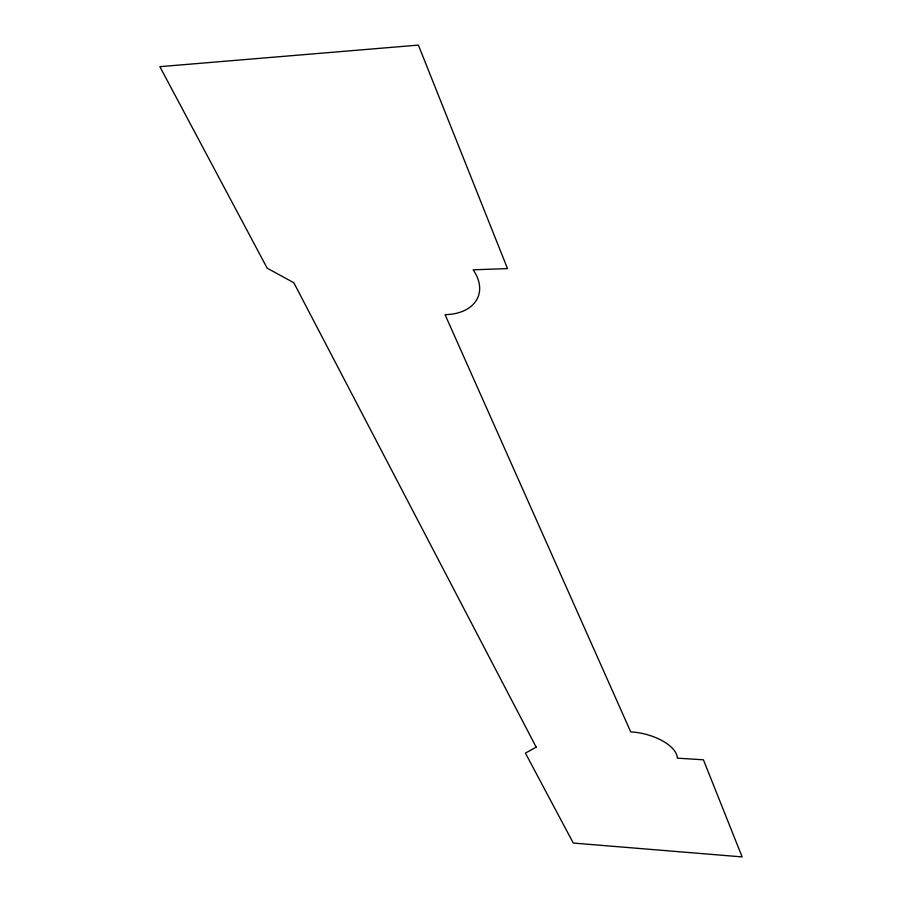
<?xml version="1.0" encoding="UTF-8"?>
<svg xmlns="http://www.w3.org/2000/svg" width="902" height="902" viewBox="0 0 902 902"><rect width="100%" height="100%" fill="white"/><g stroke="black" fill="none" stroke-linecap="round" stroke-linejoin="round"><path stroke-width="1.35" d="M536.216 747.194L525.404 753.114L573.289 843.054L742.132 856.9L703.413 759.8L677.379 758.154A38.109 18.243 13.6 0 0 630.723 731.883L445.058 314.663A51.865 33.746 20.9 0 0 473.155 269.822L507.51 268.593L418.381 45.1L159.868 66.669L267.161 268.153L293.815 282.743L536.216 747.194"/></g></svg>
